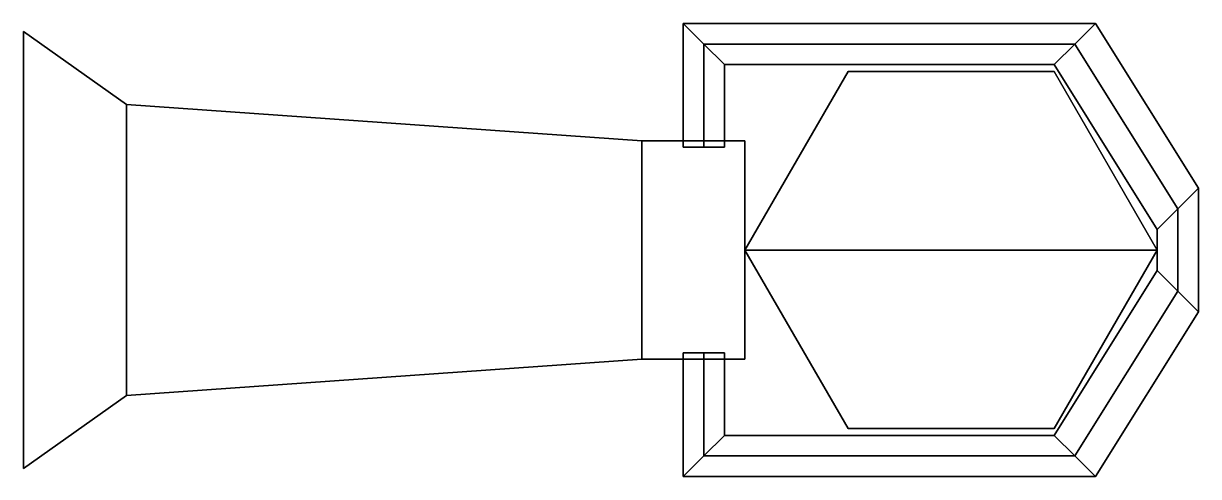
# Model space of a CAD drawing. Extents: x -0.45 to 0.12, y -0.11 to 0.11.
import ezdxf

# ---------------------------------------------------------------- set-up
doc = ezdxf.new("R2010")
doc.units = 0
doc.layers.get('0').update_dxf_attribs({"linetype": 'CONTINUOUS'})

msp = doc.modelspace()

# ---------------------------------------------------------------- linework, layer by layer
for points in [[(0.06, 0.1, 4.42), (0.07, 0.11, 4.41), (-0.13, 0.11, 4.41), (-0.12, 0.1, 4.42)], [(0.07, 0.11, 4.41), (0.06, 0.1, 4.4), (-0.12, 0.1, 4.4), (-0.13, 0.11, 4.41)], [(-0.12, 0.1, 4.42), (-0.13, 0.11, 4.41), (-0.13, 0.05, 4.41), (-0.12, 0.05, 4.42)], [(-0.13, 0.11, 4.41), (-0.12, 0.1, 4.4), (-0.12, 0.05, 4.4), (-0.13, 0.05, 4.41)], [(0.12, 0.03, 4.41), (0.11, 0.02, 4.4), (0.06, 0.1, 4.4), (0.07, 0.11, 4.41)], [(0.11, 0.02, 4.42), (0.12, 0.03, 4.41), (0.07, 0.11, 4.41), (0.06, 0.1, 4.42)], [(-0.4, -0.07071, 4.48071), (-0.4, 0.07071, 4.48071), (-0.45, 0.10607, 4.51607), (-0.45, -0.10607, 4.51607)], [(-0.4, 0.07071, 4.48071), (-0.4, 0.07071, 4.33929), (-0.45, 0.10607, 4.30393), (-0.45, 0.10607, 4.51607)], [(-0.4, 0.07071, 4.33929), (-0.4, -0.07071, 4.33929), (-0.45, -0.10607, 4.30393), (-0.45, 0.10607, 4.30393)], [(-0.4, 0.07071, 4.33929), (-0.4, 0.07071, 4.48071), (-0.45, 0.10607, 4.51607), (-0.45, 0.10607, 4.30393)], [(-0.4, 0.07071, 4.48071), (-0.4, -0.07071, 4.48071), (-0.45, -0.10607, 4.51607), (-0.45, 0.10607, 4.51607)], [(-0.4, -0.07071, 4.33929), (-0.4, 0.07071, 4.33929), (-0.45, 0.10607, 4.30393), (-0.45, -0.10607, 4.30393)], [(0.05, 0.09, 4.41), (0.06, 0.1, 4.42), (-0.12, 0.1, 4.42), (-0.11, 0.09, 4.41)], [(0.06, 0.1, 4.4), (0.05, 0.09, 4.41), (-0.11, 0.09, 4.41), (-0.12, 0.1, 4.4)], [(-0.11, 0.09, 4.41), (-0.12, 0.1, 4.42), (-0.12, 0.05, 4.42), (-0.11, 0.05, 4.41)], [(-0.12, 0.1, 4.4), (-0.11, 0.09, 4.41), (-0.11, 0.05, 4.41), (-0.12, 0.05, 4.4)], [(0.11, 0.02, 4.4), (0.1, 0.01, 4.41), (0.05, 0.09, 4.41), (0.06, 0.1, 4.4)], [(0.1, 0.01, 4.41), (0.11, 0.02, 4.42), (0.06, 0.1, 4.42), (0.05, 0.09, 4.41)], [(-0.05, 0.0866), (-0.1, 0), (-0.1, 0, 4.5), (-0.05, 0.0866, 4.5)], [(0.05, 0.0866, 4.5), (-0.05, 0.0866, 4.5), (-0.1, 0, 4.5), (0.1, 0, 4.5)], [(0.05, 0.0866), (-0.05, 0.0866), (-0.05, 0.0866, 4.5), (0.05, 0.0866, 4.5)], [(0.1, 0), (0.05, 0.0866), (0.05, 0.0866, 4.5), (0.1, 0, 4.5)], [(-0.15, -0.05303, 4.46303), (-0.15, 0.05303, 4.46303), (-0.4, 0.07071, 4.48071), (-0.4, -0.07071, 4.48071)], [(-0.15, 0.05303, 4.46303), (-0.15, 0.05303, 4.35697), (-0.4, 0.07071, 4.33929), (-0.4, 0.07071, 4.48071)], [(-0.15, 0.05303, 4.35697), (-0.15, -0.05303, 4.35697), (-0.4, -0.07071, 4.33929), (-0.4, 0.07071, 4.33929)], [(-0.15, 0.05303, 4.35697), (-0.15, 0.05303, 4.46303), (-0.4, 0.07071, 4.48071), (-0.4, 0.07071, 4.33929)], [(-0.15, -0.05303, 4.35697), (-0.15, 0.05303, 4.35697), (-0.4, 0.07071, 4.33929), (-0.4, -0.07071, 4.33929)], [(-0.15, 0.05303, 4.46303), (-0.15, -0.05303, 4.46303), (-0.4, -0.07071, 4.48071), (-0.4, 0.07071, 4.48071)], [(-0.1, -0.05303, 4.46303), (-0.1, 0.05303, 4.46303), (-0.15, 0.05303, 4.46303), (-0.15, -0.05303, 4.46303)], [(-0.1, 0.05303, 4.46303), (-0.1, 0.05303, 4.35697), (-0.15, 0.05303, 4.35697), (-0.15, 0.05303, 4.46303)], [(-0.1, 0.05303, 4.35697), (-0.1, -0.05303, 4.35697), (-0.15, -0.05303, 4.35697), (-0.15, 0.05303, 4.35697)], [(-0.1, 0.05303, 4.35697), (-0.1, 0.05303, 4.46303), (-0.15, 0.05303, 4.46303), (-0.15, 0.05303, 4.35697)], [(-0.1, -0.05303, 4.35697), (-0.1, 0.05303, 4.35697), (-0.15, 0.05303, 4.35697), (-0.15, -0.05303, 4.35697)], [(-0.1, 0.05303, 4.46303), (-0.1, -0.05303, 4.46303), (-0.15, -0.05303, 4.46303), (-0.15, 0.05303, 4.46303)], [(-0.1, 0.05303, 4.35697), (-0.1, -0.05303, 4.35697), (-0.1, -0.05303, 4.46303), (-0.1, 0.05303, 4.46303)], [(-0.1, -0.05303, 4.35697), (-0.1, 0.05303, 4.35697), (-0.1, 0.05303, 4.46303), (-0.1, -0.05303, 4.46303)], [(0.12, -0.03, 4.41), (0.11, -0.02, 4.4), (0.11, 0.02, 4.4), (0.12, 0.03, 4.41)], [(0.11, -0.02, 4.42), (0.12, -0.03, 4.41), (0.12, 0.03, 4.41), (0.11, 0.02, 4.42)], [(0.11, -0.02, 4.4), (0.1, -0.01, 4.41), (0.1, 0.01, 4.41), (0.11, 0.02, 4.4)], [(0.1, -0.01, 4.41), (0.11, -0.02, 4.42), (0.11, 0.02, 4.42), (0.1, 0.01, 4.41)], [(-0.1, 0), (-0.05, -0.0866), (-0.05, -0.0866, 4.5), (-0.1, 0, 4.5)], [(0.1, 0, 4.5), (-0.1, 0, 4.5), (-0.05, -0.0866, 4.5), (0.05, -0.0866, 4.5)], [(0.05, -0.0866), (0.1, 0), (0.1, 0, 4.5), (0.05, -0.0866, 4.5)], [(0.06, -0.1, 4.4), (0.05, -0.09, 4.41), (0.1, -0.01, 4.41), (0.11, -0.02, 4.4)], [(0.05, -0.09, 4.41), (0.06, -0.1, 4.42), (0.11, -0.02, 4.42), (0.1, -0.01, 4.41)], [(0.07, -0.11, 4.41), (0.06, -0.1, 4.4), (0.11, -0.02, 4.4), (0.12, -0.03, 4.41)], [(0.06, -0.1, 4.42), (0.07, -0.11, 4.41), (0.12, -0.03, 4.41), (0.11, -0.02, 4.42)], [(-0.12, -0.1, 4.4), (-0.13, -0.11, 4.41), (-0.13, -0.05, 4.41), (-0.12, -0.05, 4.4)], [(-0.13, -0.11, 4.41), (-0.12, -0.1, 4.42), (-0.12, -0.05, 4.42), (-0.13, -0.05, 4.41)], [(-0.11, -0.09, 4.41), (-0.12, -0.1, 4.4), (-0.12, -0.05, 4.4), (-0.11, -0.05, 4.41)], [(-0.12, -0.1, 4.42), (-0.11, -0.09, 4.41), (-0.11, -0.05, 4.41), (-0.12, -0.05, 4.42)], [(-0.15, -0.05303, 4.35697), (-0.15, -0.05303, 4.46303), (-0.4, -0.07071, 4.48071), (-0.4, -0.07071, 4.33929)], [(-0.15, -0.05303, 4.46303), (-0.15, -0.05303, 4.35697), (-0.4, -0.07071, 4.33929), (-0.4, -0.07071, 4.48071)], [(-0.1, -0.05303, 4.35697), (-0.1, -0.05303, 4.46303), (-0.15, -0.05303, 4.46303), (-0.15, -0.05303, 4.35697)], [(-0.1, -0.05303, 4.46303), (-0.1, -0.05303, 4.35697), (-0.15, -0.05303, 4.35697), (-0.15, -0.05303, 4.46303)], [(-0.4, -0.07071, 4.33929), (-0.4, -0.07071, 4.48071), (-0.45, -0.10607, 4.51607), (-0.45, -0.10607, 4.30393)], [(-0.4, -0.07071, 4.48071), (-0.4, -0.07071, 4.33929), (-0.45, -0.10607, 4.30393), (-0.45, -0.10607, 4.51607)], [(0.05, -0.09, 4.41), (0.06, -0.1, 4.4), (-0.12, -0.1, 4.4), (-0.11, -0.09, 4.41)], [(0.06, -0.1, 4.42), (0.05, -0.09, 4.41), (-0.11, -0.09, 4.41), (-0.12, -0.1, 4.42)], [(-0.05, -0.0866), (0.05, -0.0866), (0.05, -0.0866, 4.5), (-0.05, -0.0866, 4.5)], [(0.06, -0.1, 4.4), (0.07, -0.11, 4.41), (-0.13, -0.11, 4.41), (-0.12, -0.1, 4.4)], [(0.07, -0.11, 4.41), (0.06, -0.1, 4.42), (-0.12, -0.1, 4.42), (-0.13, -0.11, 4.41)]]:
    msp.add_3dface(points)

doc.saveas('drawing.dxf')
